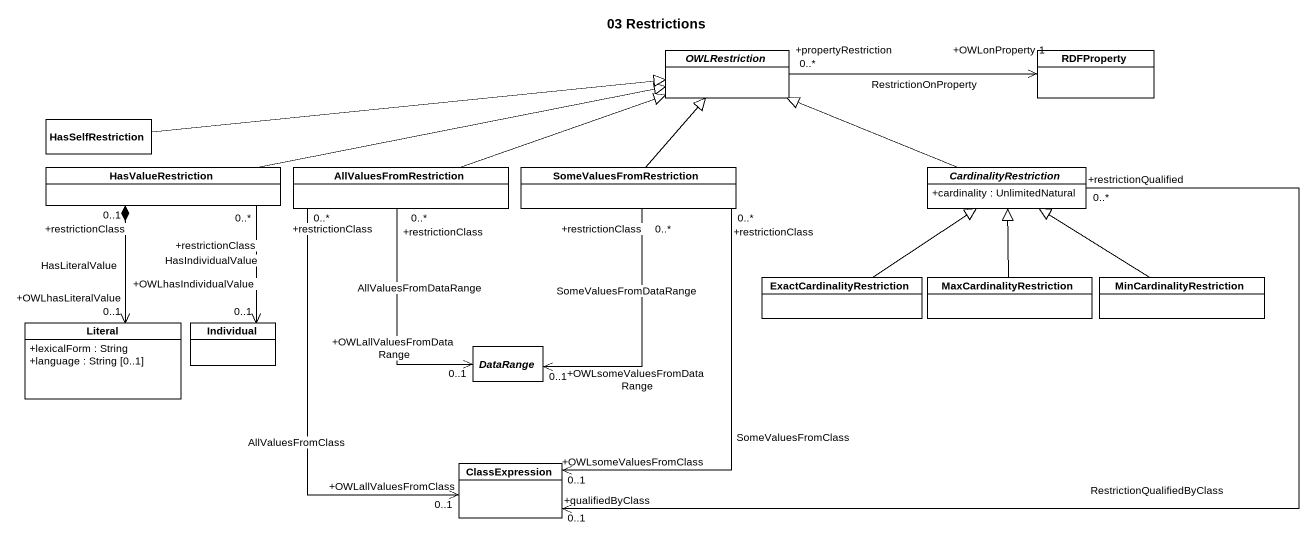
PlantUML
@startuml
title 03 Restrictions
hide circle
hide empty members
skinparam classAttributeIconSize 0
abstract class OWLRestriction #FFFFFF
class RDFProperty #FFFFFF
class HasSelfRestriction #FFFFFF
class HasValueRestriction #FFFFFF
class AllValuesFromRestriction #FFFFFF
class SomeValuesFromRestriction #FFFFFF
abstract class CardinalityRestriction #FFFFFF {
  +cardinality : UnlimitedNatural
}
class ExactCardinalityRestriction #FFFFFF
class MaxCardinalityRestriction #FFFFFF
class MinCardinalityRestriction #FFFFFF
class Literal #FFFFFF {
  +lexicalForm : String
  +language : String [0..1]
}
class Individual #FFFFFF
abstract class DataRange #FFFFFF
class ClassExpression #FFFFFF
OWLRestriction "+propertyRestriction\n0..*" -right-> "+OWLonProperty\n1" RDFProperty : RestrictionOnProperty
HasSelfRestriction -right-|> OWLRestriction
HasValueRestriction -right-|> OWLRestriction
HasValueRestriction "+restrictionClass\n0..1" *--> "+OWLhasLiteralValue\n0..1" Literal : HasLiteralValue
HasValueRestriction "+restrictionClass\n0..*" --> "+OWLhasIndividualValue\n0..1" Individual : HasIndividualValue
AllValuesFromRestriction -right-|> OWLRestriction
AllValuesFromRestriction "+restrictionClass\n0..*" --> "+OWLallValuesFromDataRange\n0..1" DataRange : AllValuesFromDataRange
AllValuesFromRestriction "+restrictionClass\n0..*" --> "+OWLallValuesFromClass\n0..1" ClassExpression : AllValuesFromClass
SomeValuesFromRestriction -up-|> OWLRestriction
SomeValuesFromRestriction "+restrictionClass\n0..*" --> "+OWLsomeValuesFromDataRange\n0..1" DataRange : SomeValuesFromDataRange
SomeValuesFromRestriction "+restrictionClass\n0..*" --> "+OWLsomeValuesFromClass\n0..1" ClassExpression : SomeValuesFromClass
CardinalityRestriction -left-|> OWLRestriction
CardinalityRestriction "0..*\n+restrictionQualified" --> "0..1\n+qualifiedByClass" ClassExpression : RestrictionQualifiedByClass
ExactCardinalityRestriction -up-|> CardinalityRestriction
MaxCardinalityRestriction -up-|> CardinalityRestriction
MinCardinalityRestriction -up-|> CardinalityRestriction
@enduml
